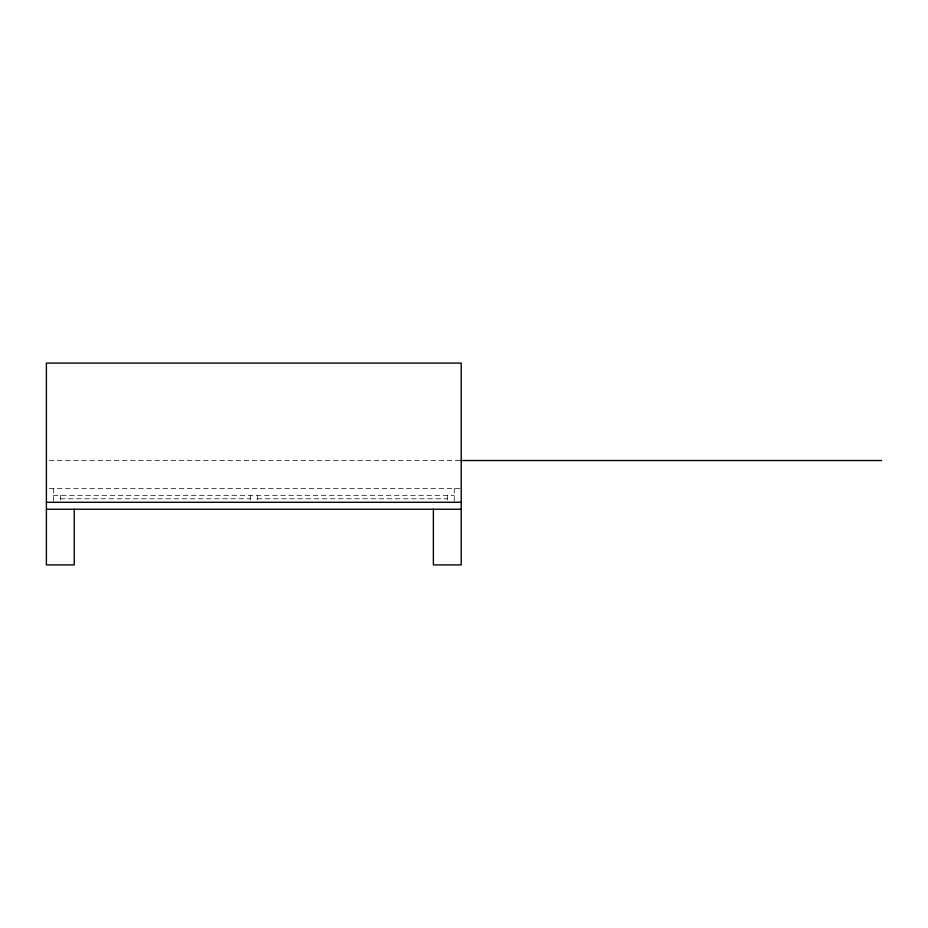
<?xml version="1.0" encoding="UTF-8"?>
<svg xmlns="http://www.w3.org/2000/svg" width="928" height="928" viewBox="0 0 928 928"><rect width="100%" height="100%" fill="white"/><g stroke="black" fill="none" stroke-linecap="round" stroke-linejoin="round"><path stroke-width="0.7" stroke-dasharray="4.64 3.48" d="M49.288 460.52L461.216 460.52M49.288 488.36L459.766 488.36M53.36 495.32L454.256 495.32M60.32 498.8L250.328 498.8M257.288 498.8L447.296 498.8M454.256 488.36L454.256 502.28M447.296 495.32L447.296 502.28M257.288 495.32L257.288 502.28M250.328 495.32L250.328 502.28M60.32 495.32L60.32 502.28M53.36 488.36L53.36 502.28"/><path stroke-width="1.39" d="M461.1 460.52L881.6 460.52M46.4 502.28L461.216 502.28M46.4 509.24L461.216 509.24M433.376 509.24L433.376 564.92L461.216 564.92L461.216 363.08L46.4 363.08L46.4 564.92L74.24 564.92L74.24 509.24"/></g></svg>
